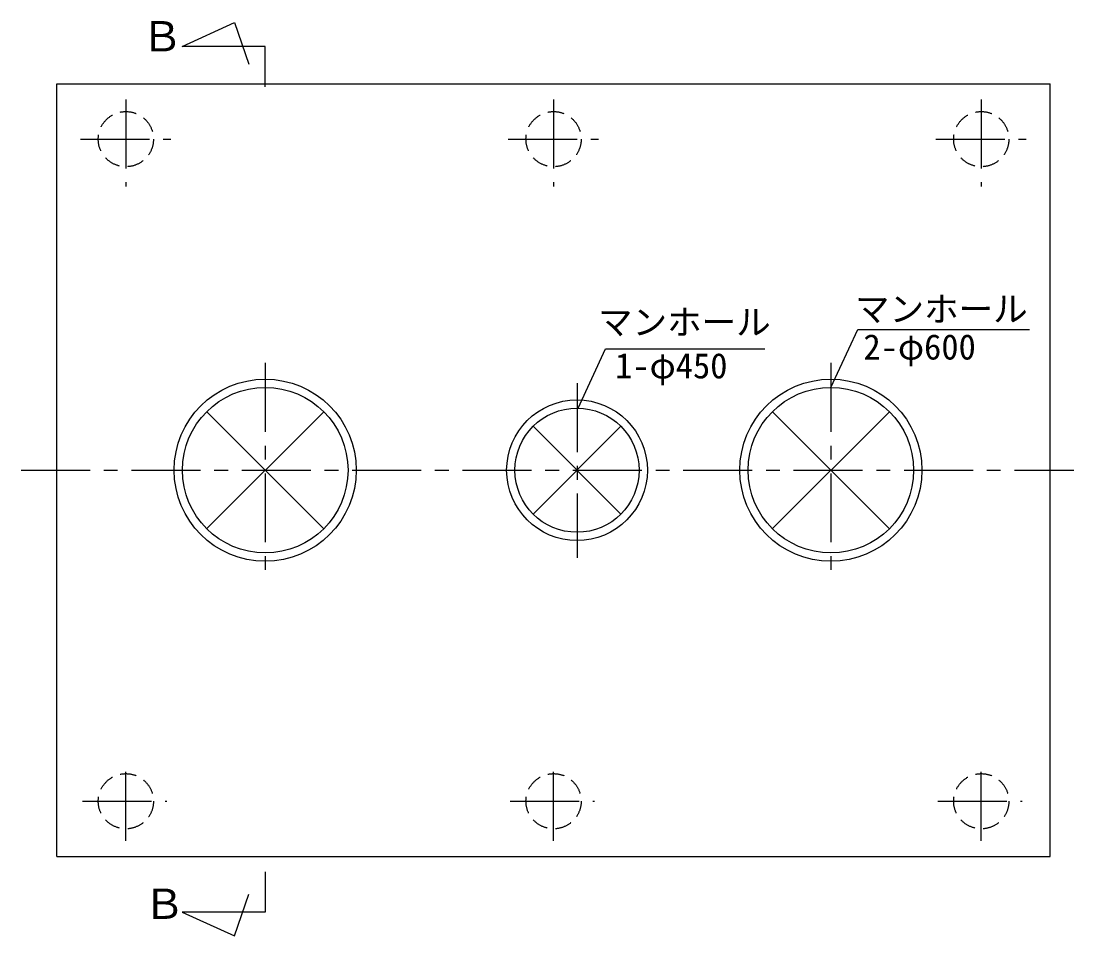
# Model space of a CAD drawing. Units: millimetres, scale not verified. Extents: x -14850 to 14850, y -10500 to 10500.
# Drawn here: x -10549 to -6733, y 4805 to 8122 of the extents above; entities that cross this region are included whole.
import ezdxf
from ezdxf.enums import TextEntityAlignment as Align

# ---------------------------------------------------------------- set-up
doc = ezdxf.new("R2010")
doc.units = ezdxf.units.MM
doc.header["$LTSCALE"] = 50
doc.linetypes.add('CHAIN1', pattern=[8, 5, -1, 1, -1])
doc.linetypes.add('DASHED1', pattern=[1.8, 1.2, -0.6])
doc.layers.add('0-0_機器', color=2, linetype='Continuous', lineweight=25)
doc.layers.add('0-1_空気管', color=3, linetype='Continuous', lineweight=25)
doc.styles.add('ＭＳ ゴシック', font='')
doc.styles.get('ＭＳ ゴシック').set_extended_font_data('MS Gothic')

msp = doc.modelspace()

# ---------------------------------------------------------------- linework, layer by layer
at = {"layer": '0-0_機器', "color": 3}
for p, q in [((-9664.26, 7883.4), (-9664.26, 8029.76)), ((-9664.26, 5038.18), (-9664.26, 4891.81)), ((-9664.26, 4891.81), (-9965.76, 4891.81))]:
    msp.add_line(p, q, dxfattribs=at)
at = {"layer": '0-0_機器'}
for p, q in [((-10419.26, 5093.58), (-10419.26, 7893.58)), ((-10419.26, 7893.58), (-6819.26, 7893.58)), ((-6819.26, 5093.58), (-6819.26, 7893.58)), ((-10419.26, 5093.58), (-6819.26, 5093.58))]:
    msp.add_line(p, q, dxfattribs=at)
at = {"layer": '0-0_機器', "linetype": 'CHAIN1'}
for p, q in [((-10169.26, 7837.54), (-10169.26, 7521.48)), ((-8619.26, 7837.54), (-8619.26, 7521.48)), ((-7069.26, 7837.54), (-7069.26, 7521.48)), ((-10334.01, 7693.58), (-10005.99, 7693.58)), ((-8784.01, 7693.58), (-8455.99, 7693.58)), ((-7234.01, 7693.58), (-6905.99, 7693.58)), ((-10169.26, 5149.62), (-10169.26, 5445.43)), ((-8619.26, 5149.62), (-8619.26, 5445.43)), ((-7069.26, 5149.62), (-7069.26, 5445.43)), ((-10326.81, 5293.58), (-10021.01, 5293.58)), ((-8776.81, 5293.58), (-8471.01, 5293.58)), ((-7226.81, 5293.58), (-6921.01, 5293.58))]:
    msp.add_line(p, q, dxfattribs=at)
at = {"layer": '0-0_機器', "color": 3}
for points in [[(-9664.26, 8029.76), (-9965.76, 8029.76), (-9775.43, 8116.28), (-9723.52, 7964.88)], [(-9965.76, 4891.81), (-9775.43, 4805.3), (-9723.52, 4956.69)]]:
    msp.add_lwpolyline(points, dxfattribs=at)
at = {"layer": '0-0_機器', "linetype": 'DASHED1'}
for centre in [(-10169.26, 7693.58), (-8619.26, 7693.58), (-7069.26, 7693.58), (-10169.26, 5293.58), (-8619.26, 5293.58), (-7069.26, 5293.58)]:
    msp.add_circle(centre, 100, dxfattribs=at)
at = {"layer": '0-1_空気管', "color": 4}
for p, q in [((-7614.26, 6793.58), (-7517.04, 7003.55)), ((-7517.04, 7003.55), (-6894.99, 7003.55)), ((-8530.27, 6718.55), (-8430.88, 6933.22)), ((-8430.88, 6933.22), (-7853.41, 6933.22))]:
    msp.add_line(p, q, dxfattribs=at)
at = {"layer": '0-1_空気管', "linetype": 'CHAIN1'}
for p, q in [((-9664.26, 6882.2), (-9664.26, 6102.63)), ((-7614.26, 6882.2), (-7614.26, 6102.63)), ((-8534.26, 6808.95), (-8534.26, 6175.87)), ((-10549.13, 6493.58), (-6733.38, 6493.58))]:
    msp.add_line(p, q, dxfattribs=at)
at = {"layer": '0-1_空気管'}
for p, q in [((-9876.15, 6281.69), (-9452.13, 6705.71)), ((-9876.05, 6705.37), (-9452.13, 6281.45)), ((-7826.15, 6281.69), (-7402.13, 6705.71)), ((-7826.05, 6705.37), (-7402.13, 6281.45)), ((-8693.36, 6652.68), (-8375.16, 6334.48)), ((-8693.36, 6334.48), (-8375.16, 6652.68))]:
    msp.add_line(p, q, dxfattribs=at)
for centre, radius in [((-9664.26, 6493.58), 330), ((-9664.26, 6493.58), 300), ((-7614.26, 6493.58), 330), ((-7614.26, 6493.58), 300), ((-8534.26, 6493.58), 255), ((-8534.26, 6493.58), 225)]:
    msp.add_circle(centre, radius, dxfattribs=at)

# ---------------------------------------------------------------- texts
at = {"layer": '0-0_機器', "color": 4, "style": 'ＭＳ ゴシック'}
for p in [(-10113.05, 7978.4), (-10105.2, 4833.98)]:
    msp.add_text('Ｂ', height=110, dxfattribs=at).set_placement(p, align=Align.BOTTOM_LEFT)
at = {"layer": '0-1_空気管', "color": 4, "style": 'ＭＳ ゴシック'}
for s, p in [('マンホール', (-7526.88, 7004.63)), ('マンホール', (-8458.27, 6957.07)), ('2-φ600', (-7496.18, 6867.12)), ('1-φ450', (-8396.19, 6798.86))]:
    msp.add_text(s, height=91.79, dxfattribs=at).set_placement(p, align=Align.BOTTOM_LEFT)

doc.saveas('drawing.dxf')
